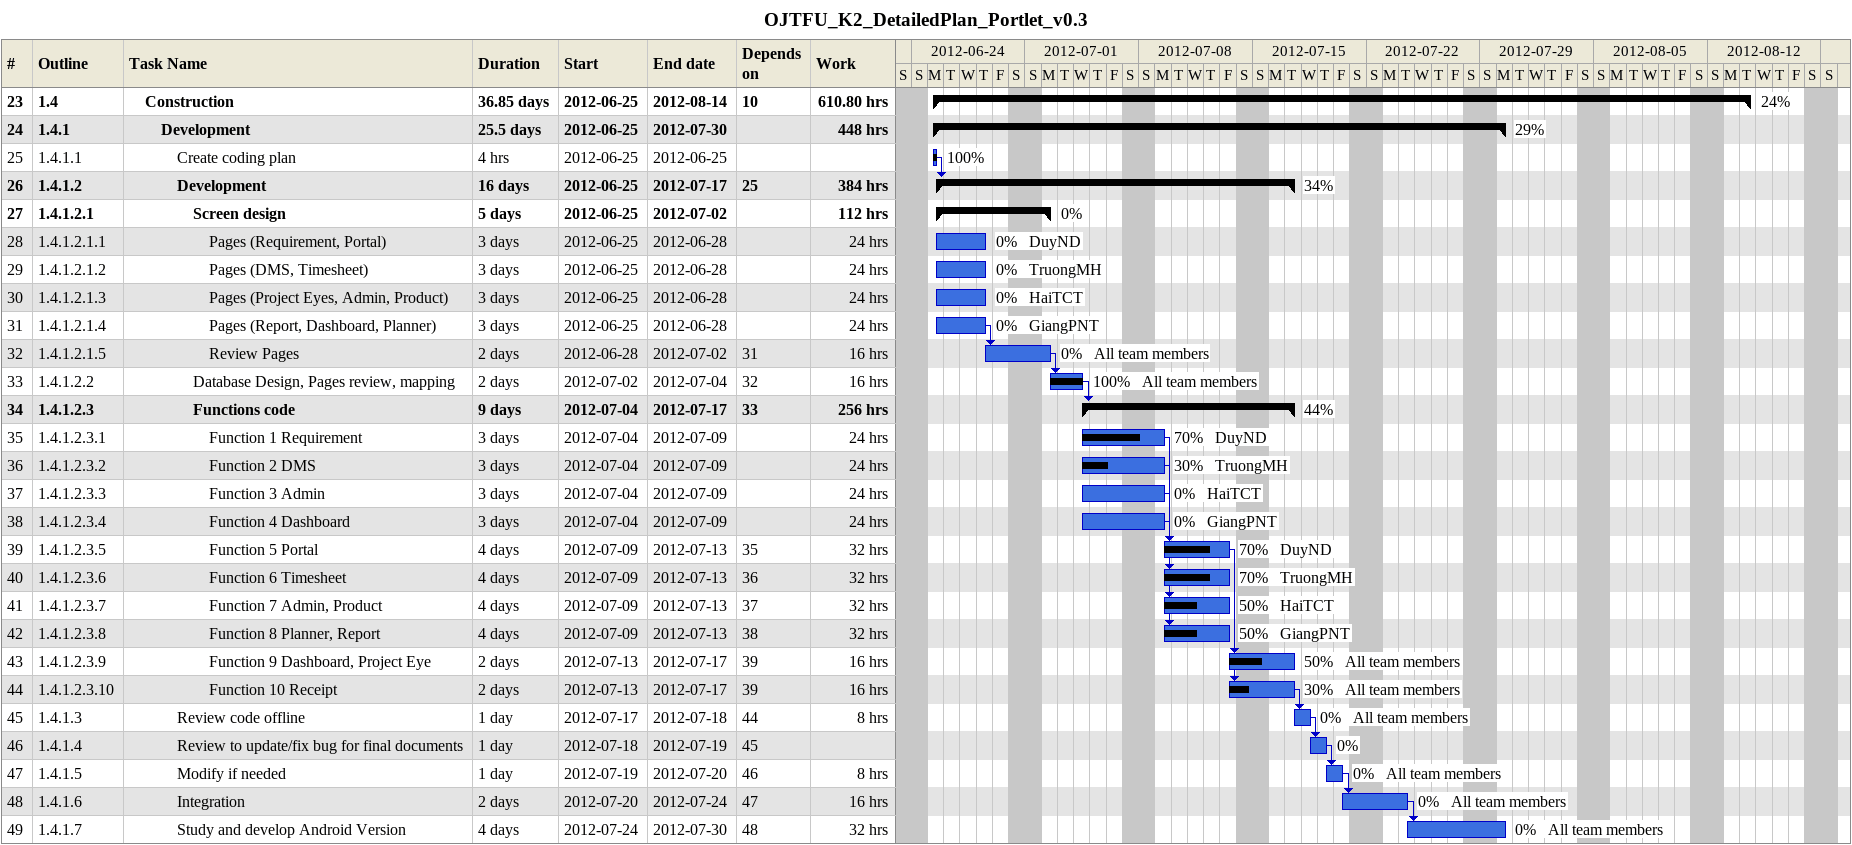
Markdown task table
OJTFU_K2_DetailedPlan_Portlet_v0.3

| ID | WBS | Task | Duration | Start | Finish | Predecessors | Resources | % complete | Work (h) |
|---|---|---|---|---|---|---|---|---|---|
| 23 | 1.4 | **Construction** | 36.85d | 2012-06-25 | 2012-08-14 | 10 |  | 24 | 610.80 |
| 24 | 1.4.1 | **Development** | 25.5d | 2012-06-25 | 2012-07-30 |  |  | 29 | 448 |
| 25 | 1.4.1.1 | Create coding plan | 4h | 2012-06-25 | 2012-06-25 |  |  | 100 |  |
| 26 | 1.4.1.2 | **Development** | 16d | 2012-06-25 | 2012-07-17 | 25 |  | 34 | 384 |
| 27 | 1.4.1.2.1 | **Screen design** | 5d | 2012-06-25 | 2012-07-02 |  |  | 0 | 112 |
| 28 | 1.4.1.2.1.1 | Pages (Requirement, Portal) | 3d | 2012-06-25 | 2012-06-28 |  | DuyND | 0 | 24 |
| 29 | 1.4.1.2.1.2 | Pages (DMS, Timesheet) | 3d | 2012-06-25 | 2012-06-28 |  | TruongMH | 0 | 24 |
| 30 | 1.4.1.2.1.3 | Pages (Project Eyes, Admin, Product) | 3d | 2012-06-25 | 2012-06-28 |  | HaiTCT | 0 | 24 |
| 31 | 1.4.1.2.1.4 | Pages (Report, Dashboard, Planner) | 3d | 2012-06-25 | 2012-06-28 |  | GiangPNT | 0 | 24 |
| 32 | 1.4.1.2.1.5 | Review Pages | 2d | 2012-06-28 | 2012-07-02 | 31 | All team members | 0 | 16 |
| 33 | 1.4.1.2.2 | Database Design, Pages review, mapping | 2d | 2012-07-02 | 2012-07-04 | 32 | All team members | 100 | 16 |
| 34 | 1.4.1.2.3 | **Functions code** | 9d | 2012-07-04 | 2012-07-17 | 33 |  | 44 | 256 |
| 35 | 1.4.1.2.3.1 | Function 1 Requirement | 3d | 2012-07-04 | 2012-07-09 |  | DuyND | 70 | 24 |
| 36 | 1.4.1.2.3.2 | Function 2 DMS | 3d | 2012-07-04 | 2012-07-09 |  | TruongMH | 30 | 24 |
| 37 | 1.4.1.2.3.3 | Function 3 Admin | 3d | 2012-07-04 | 2012-07-09 |  | HaiTCT | 0 | 24 |
| 38 | 1.4.1.2.3.4 | Function 4 Dashboard | 3d | 2012-07-04 | 2012-07-09 |  | GiangPNT | 0 | 24 |
| 39 | 1.4.1.2.3.5 | Function 5 Portal | 4d | 2012-07-09 | 2012-07-13 | 35 | DuyND | 70 | 32 |
| 40 | 1.4.1.2.3.6 | Function 6 Timesheet | 4d | 2012-07-09 | 2012-07-13 | 36 | TruongMH | 70 | 32 |
| 41 | 1.4.1.2.3.7 | Function 7 Admin, Product | 4d | 2012-07-09 | 2012-07-13 | 37 | HaiTCT | 50 | 32 |
| 42 | 1.4.1.2.3.8 | Function 8 Planner, Report | 4d | 2012-07-09 | 2012-07-13 | 38 | GiangPNT | 50 | 32 |
| 43 | 1.4.1.2.3.9 | Function 9 Dashboard, Project Eye | 2d | 2012-07-13 | 2012-07-17 | 39 | All team members | 50 | 16 |
| 44 | 1.4.1.2.3.10 | Function 10 Receipt | 2d | 2012-07-13 | 2012-07-17 | 39 | All team members | 30 | 16 |
| 45 | 1.4.1.3 | Review code offline | 1d | 2012-07-17 | 2012-07-18 | 44 | All team members | 0 | 8 |
| 46 | 1.4.1.4 | Review to update/fix bug for final documents | 1d | 2012-07-18 | 2012-07-19 | 45 |  | 0 |  |
| 47 | 1.4.1.5 | Modify if needed | 1d | 2012-07-19 | 2012-07-20 | 46 | All team members | 0 | 8 |
| 48 | 1.4.1.6 | Integration | 2d | 2012-07-20 | 2012-07-24 | 47 | All team members | 0 | 16 |
| 49 | 1.4.1.7 | Study and develop Android Version | 4d | 2012-07-24 | 2012-07-30 | 48 | All team members | 0 | 32 |
